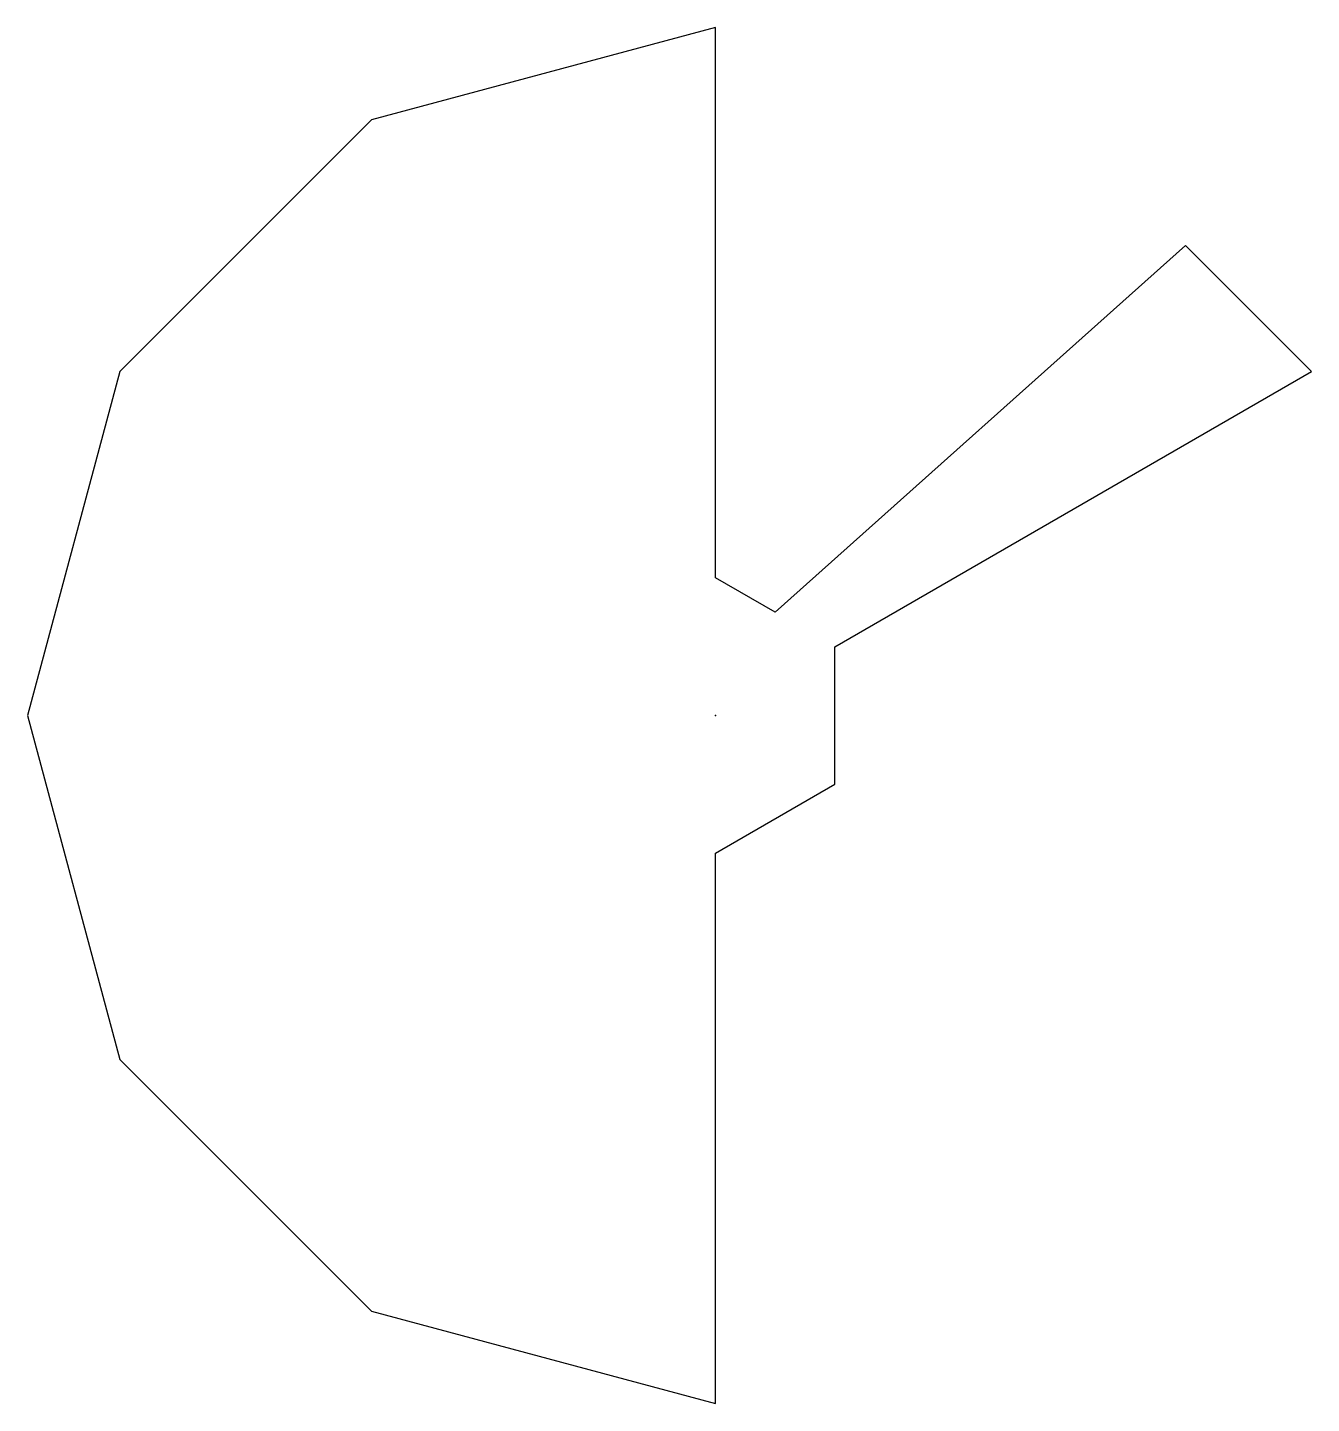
# Model space of a CAD drawing. Header units: millimetres. Extents: x -50 to 43, y -50 to 50.
import ezdxf

# ---------------------------------------------------------------- set-up
doc = ezdxf.new("R2010")
doc.units = ezdxf.units.MM
doc.layers.get('0').update_dxf_attribs({"linetype": 'CONTINUOUS'})

msp = doc.modelspace()

# ---------------------------------------------------------------- linework, layer by layer
msp.add_lwpolyline([(0, 50), (-25, 43.3), (-43.3, 25), (-50, 0), (-43.3, -25), (-25, -43.3), (0, -50), (0, -10), (8.66, -5), (8.66, 5), (43.3, 25), (34.15, 34.15), (4.33, 7.5), (0, 10)], close=True)
msp.add_point((0, 0))
msp.add_point((0, 0))

doc.saveas('drawing.dxf')
